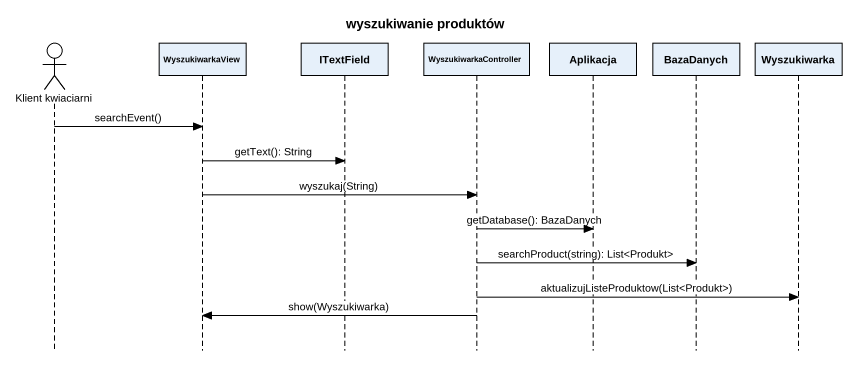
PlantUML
@startuml
title wyszukiwanie produktów
hide footbox
actor "Klient kwiaciarni" as Klient_kwiaciarni
participant WyszukiwarkaView
participant ITextField
participant WyszukiwarkaController
participant Aplikacja
participant BazaDanych
participant Wyszukiwarka

Klient_kwiaciarni -> WyszukiwarkaView : searchEvent()
WyszukiwarkaView -> ITextField : getText(): String
WyszukiwarkaView -> WyszukiwarkaController : wyszukaj(String)
WyszukiwarkaController -> Aplikacja : getDatabase(): BazaDanych
WyszukiwarkaController -> BazaDanych : searchProduct(string): List<Produkt>
WyszukiwarkaController -> Wyszukiwarka : aktualizujListeProduktow(List<Produkt>)
WyszukiwarkaController -> WyszukiwarkaView : show(Wyszukiwarka)
@enduml
